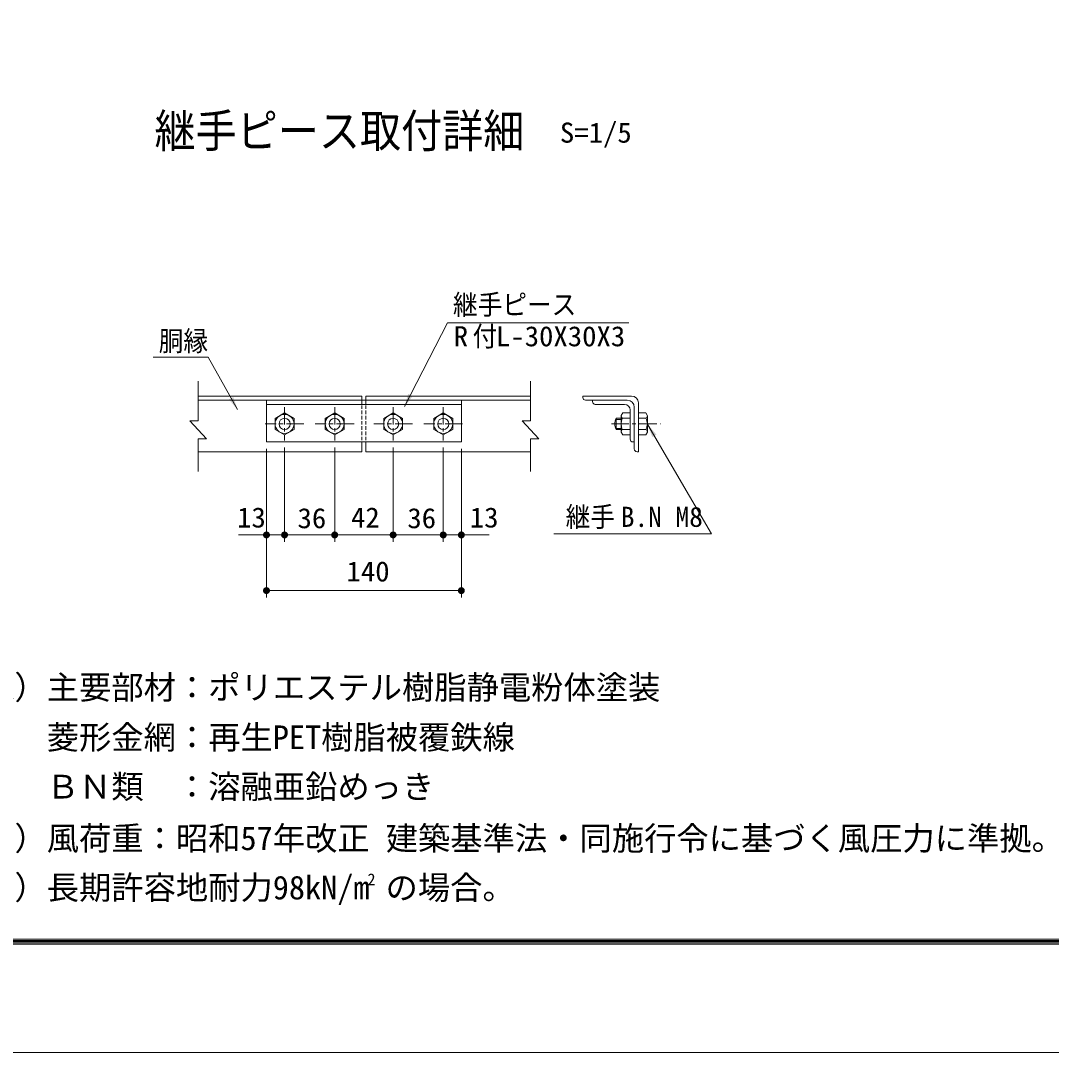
# Model space of a CAD drawing. Units: millimetres, scale not verified, with parts at other scales. Extents: x -4455 to 4455, y -3150 to 3150.
# Drawn here: x 9 to 2231, y -3150 to -927 of the extents above; entities that cross this region are included whole.
import ezdxf
from ezdxf.enums import TextEntityAlignment as Align

# ---------------------------------------------------------------- set-up
doc = ezdxf.new("R2010")
doc.units = ezdxf.units.MM
doc.header["$LTSCALE"] = 30
doc.linetypes.add('USER2', pattern=[2, 1.25, -0.25, 0.25, -0.25])
doc.linetypes.add('USER3', pattern=[0.375, 0.25, -0.125])
for name, color, linetype, lineweight in [('0-3_SUNPOU', 1, 'Continuous', 18), ('0-C_7詳細', 7, 'Continuous', 18), ('0-D_D-TTL', 7, 'Continuous', 9)]:
    doc.layers.add(name, color=color, linetype=linetype, lineweight=lineweight)
doc.layers.add('0-E_D-TTL-TXT', color=7, linetype='Continuous')
doc.styles.add('ＭＳ ゴシック', font='')
doc.styles.get('ＭＳ ゴシック').set_extended_font_data('MS Gothic')

# ---------------------------------------------------------------- blocks, each defined once
blk = doc.blocks.new('M1')
at = {"layer": '0-3_SUNPOU'}
blk.add_line((-7.5, 0), (-57.86, 0), dxfattribs=at)
for points in [[(0, 0), (-7.5, 0), (-7.44, 0.94)], [(0, 0), (-7.44, -0.94), (-7.5, 0)], [(0, 0), (-7.44, 0.94), (-7.26, 1.87)], [(0, 0), (-7.26, -1.87), (-7.44, -0.94)], [(0, 0), (-7.26, 1.87), (-6.97, 2.76)], [(0, 0), (-6.97, -2.76), (-7.26, -1.87)], [(0, 0), (-6.97, 2.76), (-6.57, 3.61)], [(0, 0), (-6.57, -3.61), (-6.97, -2.76)], [(0, 0), (-6.57, 3.61), (-6.07, 4.41)], [(0, 0), (-6.07, -4.41), (-6.57, -3.61)], [(0, 0), (-6.07, 4.41), (-5.47, 5.13)], [(0, 0), (-5.47, -5.13), (-6.07, -4.41)], [(0, 0), (-5.47, 5.13), (-4.78, 5.78)], [(0, 0), (-4.78, -5.78), (-5.47, -5.13)], [(0, 0), (-4.78, 5.78), (-4.02, 6.33)], [(0, 0), (-4.02, -6.33), (-4.78, -5.78)], [(0, 0), (-4.02, 6.33), (-3.19, 6.79)], [(0, 0), (-3.19, -6.79), (-4.02, -6.33)], [(0, 0), (-3.19, 6.79), (-2.32, 7.13)], [(0, 0), (-2.32, -7.13), (-3.19, -6.79)], [(0, 0), (-2.32, 7.13), (-1.41, 7.37)], [(0, 0), (-1.41, -7.37), (-2.32, -7.13)], [(0, 0), (-1.41, 7.37), (-0.47, 7.49)], [(0, 0), (-0.47, -7.49), (-1.41, -7.37)], [(0, 0), (-0.47, 7.49), (0.47, 7.49)], [(0, 0), (0.47, -7.49), (-0.47, -7.49)], [(0, 0), (0.47, 7.49), (1.41, 7.37)], [(0, 0), (1.41, 7.37), (2.32, 7.13)], [(0, 0), (2.32, 7.13), (3.19, 6.79)], [(0, 0), (3.19, 6.79), (4.02, 6.33)], [(0, 0), (4.02, 6.33), (4.78, 5.78)], [(0, 0), (4.78, 5.78), (5.47, 5.13)], [(0, 0), (5.47, 5.13), (6.07, 4.41)], [(0, 0), (6.07, 4.41), (6.57, 3.61)], [(0, 0), (6.57, 3.61), (6.97, 2.76)], [(0, 0), (6.97, 2.76), (7.26, 1.87)], [(0, 0), (7.26, 1.87), (7.44, 0.94)], [(0, 0), (7.44, 0.94), (7.5, 0)], [(0, 0), (1.41, -7.37), (0.47, -7.49)], [(0, 0), (2.32, -7.13), (1.41, -7.37)], [(0, 0), (3.19, -6.79), (2.32, -7.13)], [(0, 0), (4.02, -6.33), (3.19, -6.79)], [(0, 0), (4.78, -5.78), (4.02, -6.33)], [(0, 0), (5.47, -5.13), (4.78, -5.78)], [(0, 0), (6.07, -4.41), (5.47, -5.13)], [(0, 0), (6.57, -3.61), (6.07, -4.41)], [(0, 0), (6.97, -2.76), (6.57, -3.61)], [(0, 0), (7.26, -1.87), (6.97, -2.76)], [(0, 0), (7.44, -0.94), (7.26, -1.87)], [(0, 0), (7.5, 0), (7.44, -0.94)]]:
    blk.add_solid(points, dxfattribs=at)

msp = doc.modelspace()

# ---------------------------------------------------------------- linework, layer by layer
at = {"layer": '0-C_7詳細', "color": 4}
for p, q in [((391.56, -1789.25), (391.56, -1703.67)), ((1107.84, -1789.25), (1107.84, -1703.67)), ((1089.84, -1789.25), (1125.84, -1828.02)), ((1107.84, -1789.25), (1089.84, -1789.25)), ((391.56, -1828.02), (391.56, -1898.21)), ((391.56, -1828.02), (409.56, -1828.02)), ((1107.84, -1828.02), (1107.84, -1898.21)), ((1107.84, -1828.02), (1125.84, -1828.02))]:
    msp.add_line(p, q, dxfattribs=at)
at = {"layer": '0-C_7詳細', "lineweight": 9}
for p, q in [((744.7, -1735.59), (391.56, -1735.59)), ((1107.84, -1744.59), (391.56, -1744.59)), ((538.9, -1744.59), (538.9, -1834.59)), ((958.9, -1753.59), (538.9, -1753.59)), ((744.7, -1744.59), (744.7, -1735.59)), ((1107.84, -1735.59), (753.1, -1735.59)), ((753.1, -1744.59), (753.1, -1735.59)), ((958.9, -1744.59), (958.9, -1834.59)), ((1325.63, -1735.59), (1220.63, -1735.59)), ((1220.63, -1735.59), (1220.63, -1738.59)), ((1316.63, -1744.59), (1226.63, -1744.59)), ((1241.63, -1744.59), (1316.63, -1744.59)), ((1241.63, -1744.59), (1241.63, -1747.59)), ((1247.63, -1753.59), (1310.63, -1753.59)), ((1340.63, -1855.59), (1340.63, -1750.59)), ((1303.43, -1813.35), (1303.43, -1777.83)), ((1322.63, -1765.59), (1322.63, -1828.59)), ((1322.63, -1819.11), (1322.63, -1772.07)), ((1331.63, -1849.59), (1331.63, -1759.59)), ((1356.44, -1772.07), (1340.63, -1772.07)), ((1340.63, -1772.07), (1340.63, -1819.11)), ((1359.83, -1777.95), (1356.44, -1772.07)), ((1292.77, -1807.59), (1292.77, -1783.59)), ((1303.43, -1783.59), (1292.77, -1783.59)), ((1305.49, -1783.59), (1322.63, -1783.59)), ((1356.44, -1783.59), (1340.63, -1783.59)), ((1303.43, -1807.59), (1292.77, -1807.59)), ((1303.43, -1813.35), (1306.76, -1819.11)), ((1305.49, -1807.59), (1322.63, -1807.59)), ((1306.76, -1819.11), (1322.63, -1819.11)), ((1356.44, -1807.59), (1340.63, -1807.59)), ((1356.44, -1819.11), (1340.63, -1819.11)), ((958.9, -1834.59), (538.9, -1834.59)), ((744.7, -1855.59), (744.7, -1834.59)), ((753.1, -1855.59), (753.1, -1834.59)), ((744.7, -1855.59), (391.56, -1855.59)), ((1107.84, -1855.59), (753.1, -1855.59)), ((1340.63, -1855.59), (1337.63, -1855.59))]:
    msp.add_line(p, q, dxfattribs=at)
at = {"layer": '0-C_7詳細', "color": 3, "linetype": 'USER3'}
for p, q in [((744.7, -1744.59), (744.7, -1834.59)), ((753.1, -1744.59), (753.1, -1834.59))]:
    msp.add_line(p, q, dxfattribs=at)
at = {"layer": '0-C_7詳細', "color": 1, "linetype": 'USER2'}
for p, q in [((577.9, -1759.65), (577.9, -1831.4)), ((685.9, -1759.65), (685.9, -1831.4)), ((811.9, -1759.65), (811.9, -1831.4)), ((919.9, -1759.65), (919.9, -1831.4)), ((619.59, -1795.59), (535.99, -1795.59)), ((727.59, -1795.59), (643.99, -1795.59)), ((853.59, -1795.59), (769.99, -1795.59)), ((961.59, -1795.59), (877.99, -1795.59)), ((1282.38, -1795.59), (1388.42, -1795.59))]:
    msp.add_line(p, q, dxfattribs=at)
at = {"layer": '0-C_7詳細', "color": 1}
for p, q in [((1303.43, -1785.99), (1291.56, -1785.99)), ((1303.43, -1805.19), (1291.56, -1805.19)), ((538.9, -1849.59), (538.9, -2169.9)), ((538.9, -1849.59), (538.9, -2049.9)), ((577.9, -1846.4), (577.9, -2049.9)), ((577.9, -1846.4), (577.9, -2049.9)), ((685.9, -1846.4), (685.9, -2049.9)), ((685.9, -1846.4), (685.9, -2049.9)), ((811.9, -1846.4), (811.9, -2049.9)), ((811.9, -1846.4), (811.9, -2049.9)), ((919.9, -1846.4), (919.9, -2049.9)), ((919.9, -1846.4), (919.9, -2049.9)), ((958.9, -1849.59), (958.9, -2169.9)), ((958.9, -1849.59), (958.9, -2049.9)), ((508.9, -2034.9), (478.9, -2034.9)), ((547.9, -2034.9), (517.9, -2034.9)), ((577.9, -2034.9), (538.9, -2034.9)), ((685.9, -2034.9), (577.9, -2034.9)), ((607.9, -2034.9), (637.9, -2034.9)), ((655.9, -2034.9), (625.9, -2034.9)), ((685.9, -2034.9), (811.9, -2034.9)), ((715.9, -2034.9), (745.9, -2034.9)), ((781.9, -2034.9), (751.9, -2034.9)), ((811.9, -2034.9), (919.9, -2034.9)), ((841.9, -2034.9), (871.9, -2034.9)), ((889.9, -2034.9), (859.9, -2034.9)), ((919.9, -2034.9), (958.9, -2034.9)), ((949.9, -2034.9), (979.9, -2034.9)), ((988.9, -2034.9), (1018.9, -2034.9)), ((568.9, -2154.9), (928.9, -2154.9))]:
    msp.add_line(p, q, dxfattribs=at)
for points in [[(1319.78, -1577.93), (928.72, -1577.93), (836.41, -1758.22)], [(294.93, -1651.69), (413.32, -1651.69), (476.31, -1764.71)], [(1158, -2032.8), (1497.83, -2032.8), (1360.84, -1797.32)]]:
    msp.add_lwpolyline(points, dxfattribs=at)
at = {"layer": '0-C_7詳細', "lineweight": 9}
for points in [[(577.9, -1772.07), (557.53, -1783.83), (557.53, -1807.35), (577.9, -1819.11), (598.26, -1807.35), (598.26, -1783.83)], [(685.9, -1772.07), (665.53, -1783.83), (665.53, -1807.35), (685.9, -1819.11), (706.26, -1807.35), (706.26, -1783.83)], [(811.9, -1772.07), (791.53, -1783.83), (791.53, -1807.35), (811.9, -1819.11), (832.26, -1807.35), (832.26, -1783.83)], [(919.9, -1772.07), (899.53, -1783.83), (899.53, -1807.35), (919.9, -1819.11), (940.26, -1807.35), (940.26, -1783.83)]]:
    msp.add_lwpolyline(points, close=True, dxfattribs=at)
for points in [[(1303.43, -1777.83), (1306.76, -1772.07), (1322.63, -1772.07)], [(1331.63, -1759.59), (1331.63, -1834.59), (1328.63, -1834.59)], [(1359.83, -1777.95), (1359.83, -1813.23), (1356.44, -1819.11)]]:
    msp.add_lwpolyline(points, dxfattribs=at)
at = {"layer": '0-C_7詳細', "color": 4}
msp.add_lwpolyline([(391.56, -1789.25), (373.56, -1789.25), (409.56, -1828.02)], dxfattribs=at)
at = {"layer": '0-C_7詳細', "lineweight": 9}
for centre, radius in [((577.9, -1795.59), 20.4), ((685.9, -1795.59), 20.4), ((811.9, -1795.59), 20.4), ((919.9, -1795.59), 20.4), ((577.9, -1795.59), 12), ((685.9, -1795.59), 12), ((811.9, -1795.59), 12), ((919.9, -1795.59), 12)]:
    msp.add_circle(centre, radius, dxfattribs=at)
for centre, radius, start, end in [((1226.63, -1738.59), 6, 180, 270), ((1247.63, -1747.59), 6, 180, 270), ((1310.63, -1765.59), 12, 0, 90), ((1316.63, -1759.59), 15, 0, 90), ((1316.63, -1759.59), 15, 0, 90), ((1325.63, -1750.59), 15, 0, 90), ((1312.52, -1777.83), 9.09, 180, 219.3382), ((1353.96, -1778.26), 5.88, 294.94299, 2.968), ((1313.56, -1795.59), 24, 150, 210), ((1339.43, -1795.59), 36, 160.52878, 199.47122), ((1336.93, -1795.59), 22.91, 328.40741, 31.59259), ((1312.52, -1813.35), 9.09, 140.6618, 180), ((1353.96, -1812.93), 5.88, 357.032, 65.05701), ((1328.63, -1828.59), 6, 180, 270), ((1337.63, -1849.59), 6, 180, 270)]:
    msp.add_arc(centre, radius, start, end, dxfattribs=at)
at = {"layer": '0-C_7詳細', "color": 1}
for points in [[(835.5, -1760), (844.53, -1730.93), (853.81, -1735.67)], [(477.29, -1766.45), (458.13, -1742.78), (467.23, -1737.71)], [(1359.83, -1795.59), (1379.42, -1818.9), (1370.42, -1824.14)]]:
    msp.add_solid(points, dxfattribs=at)
at = {"layer": '0-D_D-TTL', "color": 2, "lineweight": 18}
msp.add_lwpolyline([(-4454.56, 3150.45), (4455.14, 3150.45), (4455.14, -3149.97), (-4454.56, -3149.97)], close=True, dxfattribs=at)
at = {"layer": '0-D_D-TTL'}
for points in [[(-4168.18, 2917.11), (4168.75, 2917.11), (4168.75, -2916.62), (-4168.18, -2916.62)], [(-4165.53, 2914.45), (4166.1, 2914.45), (4166.1, -2913.97), (-4165.53, -2913.97)], [(-4162.87, 2911.8), (4163.45, 2911.8), (4163.45, -2911.32), (-4162.87, -2911.32)], [(-4160.22, 2909.15), (4160.8, 2909.15), (4160.8, -2908.67), (-4160.22, -2908.67)], [(-4157.57, 2906.5), (4158.15, 2906.5), (4158.15, -2906.02), (-4157.57, -2906.02)]]:
    msp.add_lwpolyline(points, close=True, dxfattribs=at)

# ---------------------------------------------------------------- block references
at = {"layer": '0-C_7詳細'}
for p in [(538.9, -2034.9), (577.9, -2034.9), (685.9, -2034.9), (811.9, -2034.9), (919.9, -2034.9), (958.9, -2154.9)]:
    msp.add_blockref('M1', p, dxfattribs=at)
at = {"layer": '0-C_7詳細', "rotation": 180}
for p in [(577.9, -2034.9), (685.9, -2034.9), (811.9, -2034.9), (919.9, -2034.9), (958.9, -2034.9), (538.9, -2154.9)]:
    msp.add_blockref('M1', p, dxfattribs=at)

# ---------------------------------------------------------------- texts
at = {"layer": '0-C_7詳細', "style": 'ＭＳ ゴシック', "width": 0.9}
msp.add_text('継手ピース取付詳細', height=72.14, dxfattribs=at).set_placement((297.63, -1221.69), align=Align.BOTTOM_LEFT)
at = {"layer": '0-C_7詳細', "color": 3, "style": 'ＭＳ ゴシック'}
for s, width, p in [('S=1/5', 1.05, (1171.38, -1202.64)), ('継手ピース', 0.9, (940.85, -1573.26)), ('胴縁', 0.9, (306.63, -1651.58)), ('R', 1.05, (942.42, -1641.4)), ('付', 0.9, (983.16, -1641.4)), ('L-30X30X3', 1.05, (1033.5, -1641.4)), ('13', 1.05, (475.64, -2031.93)), ('36', 1.05, (605.82, -2033.4)), ('42', 1.05, (721.07, -2031.93)), ('36', 1.05, (842.48, -2033.4)), ('13', 1.05, (977.15, -2031.93)), ('継手', 0.9, (1183.64, -2030.54)), ('140', 1.05, (711.4, -2148.23))]:
    msp.add_text(s, height=43.33, dxfattribs=dict(at, width=width)).set_placement(p, align=Align.BOTTOM_LEFT)
msp.add_text('B.N M8', height=43.33, dxfattribs=at).set_placement((1302.58, -2030.54), align=Align.BOTTOM_LEFT)
at = {"layer": '0-E_D-TTL-TXT', "style": 'ＭＳ ゴシック'}
for s, height, p in [('（仕\u3000\u3000様）主要部材：ポリエステル樹脂静電粉体塗装', 51.03, (-352.33, -2404.28)), ('\u3000\u3000\u3000\u3000\u3000\u3000菱形金網：再生PET樹脂被覆鉄線', 51.03, (-352.33, -2511.77)), ('\u3000\u3000\u3000\u3000\u3000\u3000ＢＮ類\u3000：溶融亜鉛めっき', 51.03, (-352.33, -2618.25)), ('（設計条件）風荷重：昭和57年改正 建築基準法・同施行令に基づく風圧力に準拠。', 51.03, (-352.33, -2729.52)), ('（基礎条件）長期許容地耐力98kN/m の場合。', 51.03, (-352.33, -2835.59)), ('2', 25.51, (756.57, -2797.61))]:
    msp.add_text(s, height=height, dxfattribs=at).set_placement(p, align=Align.BOTTOM_LEFT)

doc.saveas('drawing.dxf')
